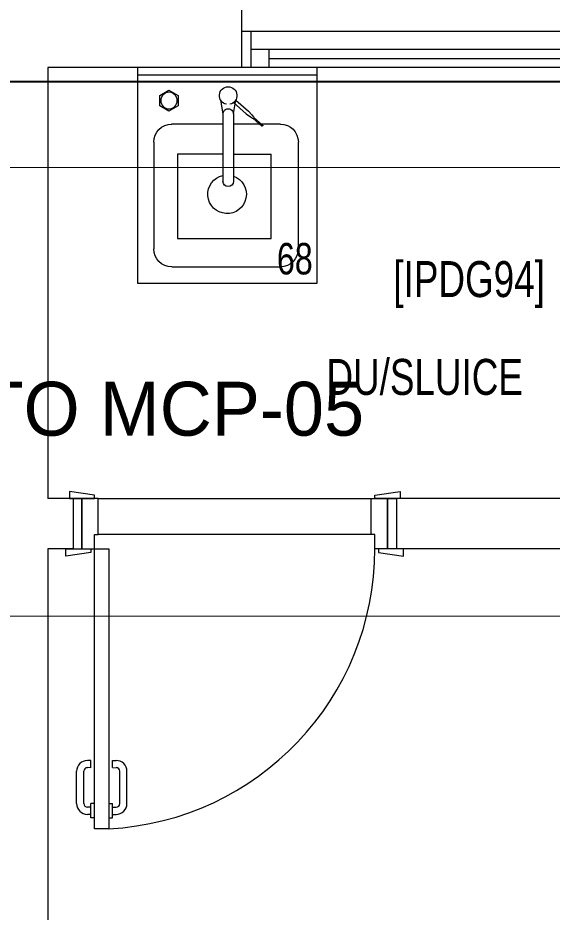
# Model space of a CAD drawing. Header units: metres. Extents: x 75097 to 220695, y -1557923 to -1361206.
# Drawn here: x 138968 to 140454, y -1428749 to -1426260 of the extents above; entities that cross this region are included whole.
import ezdxf

# ---------------------------------------------------------------- set-up
doc = ezdxf.new("R2010")
doc.units = ezdxf.units.M
doc.layers.get('0').update_dxf_attribs({"lineweight": 0})
for name, color, linetype, lineweight in [('A-100 - Copy$0$72_EGR_BASE_TEXT', 8, 'Continuous', 0), ('A-100 - Copy$0$Aluminum', 8, 'Continuous', 0), ('A-100 - Copy$0$car', 8, 'Continuous', 0), ('A-100 - Copy$0$Medical Equipment and Furniture', 8, 'Continuous', 0), ('A-100 - Copy$0$SANIT', 8, 'Continuous', 0), ('A-100 - Copy$0$Walls', 8, 'Continuous', 0), ('A-100 - Copy$0$Wooden Joinery', 8, 'Continuous', 0)]:
    doc.layers.add(name, color=color, linetype=linetype, lineweight=lineweight)
doc.layers.add('A-100 - Copy$0$axes', color=8, linetype='Continuous')
doc.layers.add('E-POWR', color=7, linetype='Continuous', lineweight=9, true_color=0x4e7e3e)
doc.layers.add('EXF', color=7, linetype='Continuous', lineweight=0, true_color=0x4e7e3e)
doc.styles.add('A-100 - Copy$0$X3G_ENTITY_257CFD', font='swisscl.ttf', dxfattribs={"height": 200})
doc.styles.add('A-100 - Copy$0$X3G_ENTITY_2587EA', font='swisscl.ttf', dxfattribs={"height": 200})
doc.styles.get("Standard").update_dxf_attribs({"font": 'GOTHIC.TTF'})

# ---------------------------------------------------------------- blocks, each defined once
blk = doc.blocks.new('A-100 - Copy$0$Slop Hopper')
at = {"layer": 'A-100 - Copy$0$SANIT'}
for p, q in [((1327.37, 1279.91), (1327.37, 1339.91)), ((1327.37, 1339.91), (1377.37, 1339.91)), ((1377.37, 1339.91), (1377.37, 1279.91)), ((1336.9, 1335.39), (1367.15, 1335.39)), ((1331.89, 1300.66), (1331.89, 1330.39)), ((1372.14, 1330.38), (1372.14, 1300.65)), ((1338.53, 1304.04), (1338.53, 1327.46)), ((1338.53, 1327.46), (1364.59, 1327.46)), ((1364.59, 1327.46), (1364.59, 1304.04)), ((1351.16, 1293.73), (1351.16, 1311.59)), ((1354.09, 1292.76), (1354.09, 1311.6)), ((1351.16, 1304.04), (1338.53, 1304.04)), ((1354.09, 1304.04), (1364.59, 1304.04)), ((1351.16, 1295.65), (1336.89, 1295.65)), ((1367.14, 1295.65), (1354.09, 1295.65)), ((1361.99, 1296.2), (1359.59, 1294.08)), ((1362.21, 1295.94), (1359.8, 1293.84)), ((1336.15, 1292.05), (1333.62, 1290.6)), ((1338.67, 1290.6), (1336.15, 1292.05)), ((1350.46, 1288.9), (1351.16, 1292.85)), ((1351.16, 1292.92), (1351.16, 1293.7)), ((1354.09, 1292.76), (1354.78, 1288.9)), ((1354.11, 1289.68), (1357.62, 1292.77)), ((1354.74, 1288.96), (1358.25, 1292.05)), ((1357.63, 1292.78), (1359.1, 1293.78)), ((1358.26, 1292.07), (1359.19, 1293.12)), ((1359.1, 1293.78), (1359.39, 1293.97)), ((1359.19, 1293.12), (1359.68, 1293.65)), ((1359.39, 1293.97), (1359.53, 1294.07)), ((1359.53, 1294.07), (1359.65, 1294.16)), ((1359.65, 1294.16), (1359.74, 1294.23)), ((1359.68, 1293.65), (1359.79, 1293.78)), ((1359.79, 1293.78), (1359.89, 1293.88)), ((1359.89, 1293.88), (1359.97, 1293.97)), ((1359.97, 1293.97), (1360.04, 1294.05)), ((1333.62, 1290.6), (1333.62, 1287.67)), ((1338.67, 1287.67), (1338.67, 1290.6)), ((1333.62, 1287.67), (1336.15, 1286.2)), ((1336.15, 1286.2), (1338.67, 1287.67)), ((1327.37, 1281.91), (1377.37, 1281.91)), ((1377.37, 1279.91), (1327.37, 1279.91))]:
    blk.add_line(p, q, dxfattribs=at)
blk.add_circle((1336.16, 1289.11), 2.3, dxfattribs=at)
for centre, radius, start, end in [((1336.89, 1330.38), 5, 89.9562, 179.9562), ((1367.14, 1330.38), 5, 0, 90), ((1352.31, 1315.19), 5.37, 289.1656, 257.5966), ((1352.62, 1311.59), 1.46, 359.85, 179.85), ((1336.9, 1300.66), 5, 179.9563, 269.9563), ((1367.14, 1300.65), 5, 270, 0), ((1362.07, 1296.1), 0.137, 39.4733, 129.4733), ((1362.12, 1296.06), 0.152, 310.9144, 40.9144), ((1352.63, 1292.81), 1.44, 179.0502, 359.0502), ((1352.62, 1287.73), 2.45, 100.5881, 79.4119)]:
    blk.add_arc(centre, radius, start, end, dxfattribs=at)
blk = doc.blocks.new('A-100 - Copy$0$A$C5B88081F')
at = {"layer": 'A-100 - Copy$0$car'}
for p, q in [((91.9, -7.1), (629.3, -544.5)), ((558.6, -615.2), (21.2, -77.8))]:
    blk.add_line(p, q, dxfattribs=at)
at = {"layer": 'A-100 - Copy$0$Wooden Joinery'}
for p, q in [((1102.4, 41.7), (1038.7, -21.9)), ((1116.5, 27.6), (1052.9, -36.1)), ((1158.9, 41.7), (1130.6, 13.4)), ((1137.7, 20.5), (1130.6, 27.6)), ((1151.9, 34.6), (1144.8, 41.7)), ((1166, 34.6), (1158.9, 41.7)), ((1137.7, 6.3), (1130.6, 13.4)), ((1194.3, 6.3), (1201.4, -0.7)), ((1166, -21.9), (1173.1, -29)), ((1201.4, -0.7), (1173.1, -29)), ((1180.1, -21.9), (1187.2, -29)), ((1194.3, -7.8), (1201.4, -14.9)), ((1187.2, -43.2), (1123.6, -106.8)), ((1045.8, -71.4), (1038.7, -64.4)), ((1059.9, -57.3), (1045.8, -71.4)), ((1059.9, -57.3), (1052.9, -50.2)), ((1201.4, -57.3), (1137.7, -120.9)), ((1102.4, -99.7), (1088.2, -113.9)), ((1088.2, -113.9), (1095.3, -120.9)), ((1102.4, -99.7), (1109.4, -106.8))]:
    blk.add_line(p, q, dxfattribs=at)
for points in [[(106.1, 35.4), (113.1, 42.4), (70.7, 99), (56.6, 84.9)], [(636.4, -495), (1187.2, 55.8), (1215.5, 27.6), (664.7, -523.3)], [(14.1, -70.7), (7.1, -77.8), (-49.5, -35.4), (-35.4, -21.2)], [(671.8, -530.3), (678.8, -523.3), (735.4, -565.7), (721.2, -579.8)], [(565.7, -622.3), (558.6, -629.3), (601, -685.9), (615.2, -671.8)]]:
    blk.add_lwpolyline(points, close=True, dxfattribs=at)
for points in [[(88.4, 53), (-10.6, -46), (-28.3, -28.3), (70.7, 70.7), (88.4, 53)], [(88.4, 53), (113.1, 28.3), (84.9, 0), (91.9, -7.1), (21.2, -77.8), (-10.6, -46), (88.4, 53)], [(689.4, -548), (664.7, -523.3), (636.4, -551.5), (629.3, -544.5), (558.6, -615.2), (590.4, -647), (689.4, -548)], [(689.4, -548), (590.4, -647), (608.1, -664.7), (707.1, -565.7), (689.4, -548)]]:
    blk.add_lwpolyline(points, dxfattribs=at)
for centre, radius, start, end in [((664.7, -523.3), 780, 47.9395, 135), ((1123.6, 20.5), 30, 45, 135), ((1123.6, 20.5), 10, 45, 135), ((1059.9, -43.2), 30, 135, 225), ((1180.1, -36.1), 30, 315, 45), ((1059.9, -43.2), 10, 135, 225), ((1180.1, -36.1), 10, 315, 45), ((1116.5, -99.7), 30, 225, 315), ((1116.5, -99.7), 10, 225, 315)]:
    blk.add_arc(centre, radius, start, end, dxfattribs=at)
blk = doc.blocks.new('A-100 - Copy')
at = {"layer": 'A-100 - Copy$0$Aluminum'}
for p, q in [((141091.2, -1426297.7, 0), (139591.2, -1426297.7, 0)), ((139616.2, -1426297.7, 0), (139616.2, -1426397.7, 0)), ((141066.2, -1426347.7, 0), (139616.2, -1426347.7, 0)), ((139666.2, -1426347.7, 0), (139666.2, -1426397.7, 0)), ((139666.2, -1426372.7, 0), (141016.2, -1426372.7, 0)), ((141091.2, -1426397.7, 0), (139591.2, -1426397.7, 0))]:
    blk.add_line(p, q, dxfattribs=at)
at = {"layer": 'A-100 - Copy$0$axes'}
blk.add_line((178940.3, -1426437.7, 2.4), (96049.7, -1426437.7, 2.4), dxfattribs=at)
at = {"layer": 'A-100 - Copy$0$Walls'}
for p, q in [((139591.2, -1426397.7, 0), (139591.2, -1426172.7, 0)), ((139051.2, -1426397.7, 0), (139051.2, -1427597.7, 0)), ((139591.2, -1426397.7, 0), (139051.2, -1426397.7, 0)), ((139331.2, -1426397.7, 0), (139051.2, -1426397.7, 0)), ((139331.2, -1426437.7, 0), (138228.3, -1426437.7, 0)), ((139331.2, -1426437.7, 0), (138228.3, -1426437.7, 0)), ((139121.2, -1427597.7, 0), (139051.2, -1427597.7, 0)), ((139121.2, -1427597.7, 0), (139121.2, -1427737.7, 0)), ((141631.2, -1427597.7, 0), (140021.2, -1427597.7, 0)), ((140021.2, -1427597.7, 0), (140021.2, -1427737.7, 0)), ((139051.2, -1427737.7, 0), (139051.2, -1430092.7, 0)), ((139121.2, -1427737.7, 0), (139051.2, -1427737.7, 0)), ((141631.2, -1427737.7, 0), (140021.2, -1427737.7, 0))]:
    blk.add_line(p, q, dxfattribs=at)
at = {"layer": 'A-100 - Copy$0$Medical Equipment and Furniture', "xscale": -10, "yscale": 10, "zscale": 10, "rotation": 180}
blk.add_blockref('A-100 - Copy$0$Slop Hopper', (126026.8, -1413598.6, 0), dxfattribs=at)
at = {"layer": 'A-100 - Copy$0$Wooden Joinery', "rotation": 225.0000000005854}
blk.add_blockref('A-100 - Copy$0$A$C5B88081F', (140021.2, -1427637.7, 0), dxfattribs=at)
at = {"layer": 'A-100 - Copy$0$72_EGR_BASE_TEXT', "char_height": 100, "attachment_point": 2, "style": 'A-100 - Copy$0$X3G_ENTITY_2587EA'}
for s, insert in [('[IPDG94]', (140223.5, -1426936.6)), ('DU/SLUICE', (140099.8, -1427208.9))]:
    blk.add_mtext(s, dxfattribs=dict(at, insert=insert))
at = {"layer": 'A-100 - Copy$0$Medical Equipment and Furniture', "insert": (139738.4, -1426886.1, 0), "char_height": 87.47, "attachment_point": 2, "style": 'A-100 - Copy$0$X3G_ENTITY_257CFD'}
blk.add_mtext('68', dxfattribs=at)

msp = doc.modelspace()

# ---------------------------------------------------------------- linework, layer by layer
at = {"layer": 'E-POWR', "const_width": 3, "elevation": 0}
msp.add_lwpolyline([(137388, -1431035.8), (137772.7, -1431035.8), (138901.2, -1429907.3), (138901.2, -1427924.6), (141446.6, -1427924.6), (141446.6, -1429233.6), (143248.9, -1431035.8), (143714.5, -1431035.8)], dxfattribs=at)
at = {"layer": 'EXF', "color": 85}
msp.add_lwpolyline([(153939.2, -1426588.5), (153939.2, -1426588.5), (153852, -1426675.6), (152876.4, -1426675.6), (152789.2, -1426588.5), (152702, -1426675.6), (148187.6, -1426675.6), (148187.6, -1426437.7), (146886.4, -1426437.7), (146886.4, -1426675.6), (142814.3, -1426675.6), (142727.2, -1426588.5), (142640, -1426675.6), (138500.3, -1426677)], dxfattribs=at)

# ---------------------------------------------------------------- texts
at = {"layer": 'E-POWR'}
msp.add_text('TO MCP-05', height=150, dxfattribs=at).set_placement((138861.2, -1427422.5, -1.8))

# ---------------------------------------------------------------- next in the draw order: block references
msp.add_blockref('A-100 - Copy', (0, 0))

doc.saveas('drawing.dxf')
